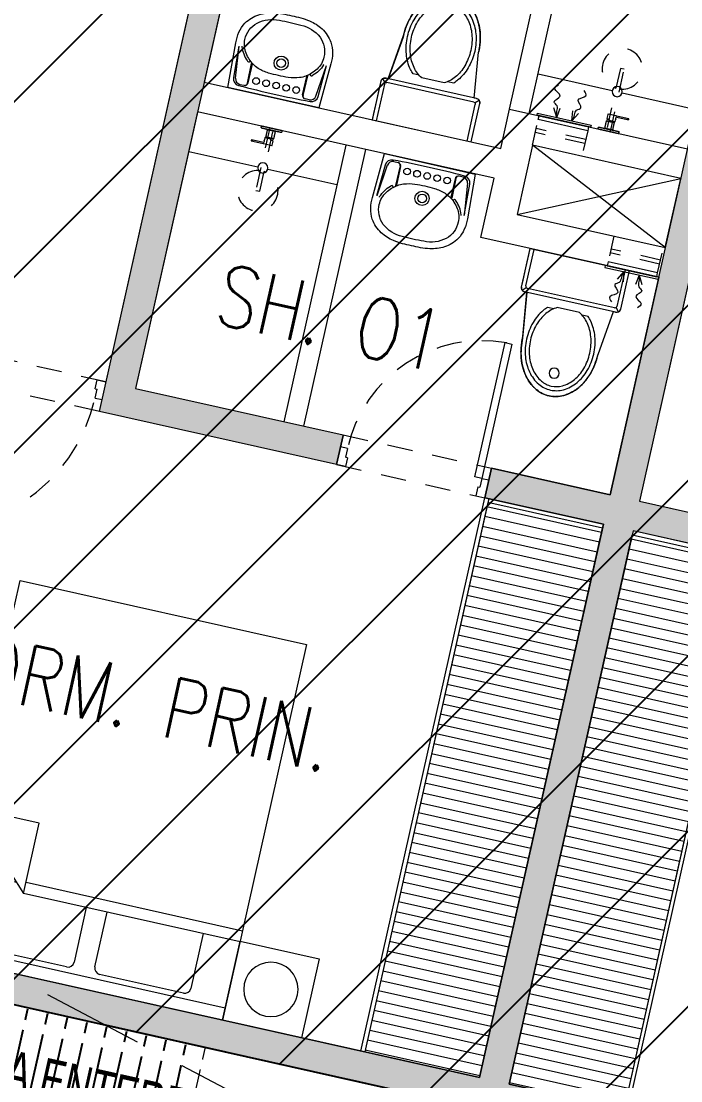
# Model space of a CAD drawing. Header units: inches. Extents: x 0 to 766, y -245 to 236.
# Drawn here: x 207.52 to 210.78, y 96.97 to 102.21 of the extents above; entities that cross this region are included whole.
import ezdxf

# ---------------------------------------------------------------- set-up
doc = ezdxf.new("R2010")
doc.units = ezdxf.units.IN
doc.header["$MEASUREMENT"] = 0
doc.set_wipeout_variables(frame=1)
for name, pattern in [('HIDDEN', [0.375, 0.25, -0.125]), ('PHANTOM', [2.5, 1.25, -0.25, 0.25, -0.25, 0.25, -0.25]), ('TC_P1$0$HIDDEN2', [0.1875, 0.125, -0.0625])]:
    doc.linetypes.add(name, pattern=pattern)
doc.layers.get('DEFPOINTS').update_dxf_attribs({"color": 251, "lineweight": 9})
for name, color, linetype, lineweight in [('000 SOS 911 EQUIPOS', 5, 'Continuous', 25), ('000 SOS 911 TEXTOS ACI', 7, 'Continuous', 9), ('A-BARANDAS', 251, 'Continuous', 9), ('A-MURO BAJO', 251, 'Continuous', 9), ('A-PROYECCIONES', 251, 'HIDDEN', 9), ('DLP_TEXTO AMBIENTE', 251, 'Continuous', 9), ('EJES', 251, 'PHANTOM', 9), ('TC_P1$0$DLP_ESTRUCTURAS', 251, 'Continuous', 9), ('TC_P1$0$DLP_LINEAS', 251, 'Continuous', 9), ('TC_P1$0$DLP_MOBILIARIO', 251, 'Continuous', 9), ('TC_P1$0$DLP_MOBILIARIO FIJO', 251, 'Continuous', 9), ('TC_P1$0$DLP_MURO BAJO', 251, 'Continuous', 9), ('TC_P1$0$DLP_MUROS', 251, 'Continuous', 9), ('TC_P1$0$DLP_PROYECCIONES', 251, 'TC_P1$0$HIDDEN2', 9), ('TC_P1$0$DLP_SANITARIOS', 251, 'Continuous', 9), ('TC_P1$0$ESPECIALIDADES - EQUIPOS', 251, 'Continuous', 9)]:
    doc.layers.add(name, color=color, linetype=linetype, lineweight=lineweight)
doc.styles.add('PIPE', font='ARIALN.TTF', dxfattribs={"width": 0.8})
doc.styles.add('R100-200', font='romans.shx', dxfattribs={"width": 0.8, "height": 0.3})

# ---------------------------------------------------------------- blocks, each defined once
blk = doc.blocks.new('TC_P1$0$EST.P1')
at = {"layer": 'TC_P1$0$DLP_ESTRUCTURAS'}
h = blk.add_hatch(color=8, dxfattribs=at)
h.dxf.hatch_style = 1
h.paths.add_polyline_path([(9.15, 0.06), (9.15, 6.125), (10.65, 6.125), (10.65, 5.375), (10.8, 5.375), (10.8, 6.325), (9, 6.325), (9, 5.45), (7.5, 5.45), (7.5, 5.95), (7.35, 5.95), (7.35, 5.25), (9, 5.25), (9, 0.06)])
h.paths.add_polyline_path([(30.25, 10.125), (28.65, 10.125), (28.65, 13.225), (29.85, 13.225), (29.85, 13.375), (28.5, 13.375), (28.5, 9.975), (30.25, 9.975)])
h.paths.add_polyline_path([(31.05, 13.375), (31.2, 13.375), (31.2, 9.975), (31.05, 9.975)])
h.paths.add_polyline_path([(36.55, 13.85), (36.85, 13.85), (36.85, 13.7), (36.7, 13.7), (36.7, 10.625), (36.55, 10.625)])
h.paths.add_polyline_path([(33.6, 13.225), (33.6, 10.125), (32, 10.125), (32, 9.975), (33.75, 9.975), (33.75, 13.375), (32.4, 13.375), (32.4, 13.225)])
h.paths.add_polyline_path([(42.85, 13.7), (43.45, 13.7), (43.45, 13.85), (42.7, 13.85), (42.7, 10.45), (43.85, 10.45), (43.85, 10.6), (42.85, 10.6)])
h.paths.add_polyline_path([(44.65, 13.85), (44.65, 10.45), (44.8, 10.45), (44.8, 13.85)])
h.paths.add_polyline_path([(45.6, 10.6), (47.2, 10.6), (47.2, 13.7), (46, 13.7), (46, 13.85), (47.35, 13.85), (47.35, 10.45), (45.6, 10.45)])
h.paths.add_polyline_path([(42.85, 0.15), (43.45, 0.15), (43.45, 0), (42.7, 0), (42.7, 3.4), (43.85, 3.4), (43.85, 3.25), (42.85, 3.25)])
h.paths.add_polyline_path([(44.65, 0), (44.65, 3.4), (44.8, 3.4), (44.8, 0)])
h.paths.add_polyline_path([(45.6, 3.25), (47.2, 3.25), (47.2, 0.15), (46, 0.15), (46, 0), (47.35, 0), (47.35, 3.4), (45.6, 3.4)])
h.paths.add_polyline_path([(40, 3.5), (39.85, 3.5), (39.85, 0.15), (39.7, 0.15), (39.7, 0), (40, 0)])
h.paths.add_polyline_path([(30.25, 3.725), (28.65, 3.725), (28.65, 0.625), (29.85, 0.625), (29.85, 0.475), (28.5, 0.475), (28.5, 3.875), (30.25, 3.875)])
h.paths.add_polyline_path([(31.05, 0.475), (31.2, 0.475), (31.2, 3.875), (31.05, 3.875)])
h.paths.add_polyline_path([(36.55, 0), (36.85, 0), (36.85, 0.15), (36.7, 0.15), (36.7, 3.225), (36.55, 3.225)])
h.paths.add_polyline_path([(33.6, 0.625), (33.6, 3.725), (32, 3.725), (32, 3.875), (33.75, 3.875), (33.75, 0.475), (32.4, 0.475), (32.4, 0.625)])
h.paths.add_polyline_path([(23.65, 9.025), (23.65, 10.025), (23.5, 10.025), (23.5, 9.025)], flags=17)
h.paths.add_polyline_path([(17.1, 10.125), (18.7, 10.125), (18.7, 13.225), (17.5, 13.225), (17.5, 13.375), (18.85, 13.375), (18.85, 9.975), (17.1, 9.975)])
h.paths.add_polyline_path([(16.3, 13.375), (16.15, 13.375), (16.15, 9.975), (16.3, 9.975)])
h.paths.add_polyline_path([(10.5, 13.85), (10.5, 13.7), (10.65, 13.7), (10.65, 10.625), (10.8, 10.625), (10.8, 13.85)])
h.paths.add_polyline_path([(21.1, 7.525), (11.7, 7.525), (11.7, 7.675), (15.25, 7.675), (15.25, 9.075), (15.45, 9.075), (15.45, 7.675), (17.85, 7.675), (17.85, 8.925), (16.2, 8.925), (16.2, 9.075), (18, 9.075), (18, 7.675), (21.1, 7.675)])
h.paths.add_polyline_path([(13.75, 13.225), (13.75, 10.125), (15.35, 10.125), (15.35, 9.975), (13.6, 9.975), (13.6, 13.375), (14.95, 13.375), (14.95, 13.225)])
h.paths.add_polyline_path([(9, 8.6), (7.35, 8.6), (7.35, 7.9), (7.5, 7.9), (7.5, 8.4), (9, 8.4), (9, 7.525), (10.8, 7.525), (10.8, 8.475), (10.65, 8.475), (10.65, 7.725), (9.15, 7.725), (9.15, 13.79), (9, 13.79)])
h.paths.add_polyline_path([(4.5, 13.7), (3.9, 13.7), (3.9, 13.85), (4.65, 13.85), (4.65, 10.45), (3.5, 10.45), (3.5, 10.6), (4.5, 10.6)])
h.paths.add_polyline_path([(2.7, 13.85), (2.7, 10.45), (2.55, 10.45), (2.55, 13.85)])
h.paths.add_polyline_path([(1.75, 10.6), (0.15, 10.6), (0.15, 13.7), (1.35, 13.7), (1.35, 13.85), (0, 13.85), (0, 10.45), (1.75, 10.45)])
h.paths.add_polyline_path([(2.7, 0), (2.7, 3.4), (2.55, 3.4), (2.55, 0)])
h.paths.add_polyline_path([(1.75, 3.25), (0.15, 3.25), (0.15, 0.15), (1.35, 0.15), (1.35, 0), (0, 0), (0, 3.4), (1.75, 3.4)])
h.paths.add_polyline_path([(7.35, 3.5), (7.5, 3.5), (7.5, 0.15), (7.65, 0.15), (7.65, 0), (7.35, 0)])
h.paths.add_polyline_path([(17.1, 3.725), (18.7, 3.725), (18.7, 0.625), (17.5, 0.625), (17.5, 0.475), (18.85, 0.475), (18.85, 3.875), (17.1, 3.875)])
h.paths.add_polyline_path([(16.3, 0.475), (16.15, 0.475), (16.15, 3.875), (16.3, 3.875)])
h.paths.add_polyline_path([(10.8, 0), (10.5, 0), (10.5, 0.15), (10.65, 0.15), (10.65, 3.225), (10.8, 3.225)])
h.paths.add_polyline_path([(13.75, 0.625), (13.75, 3.725), (15.35, 3.725), (15.35, 3.875), (13.6, 3.875), (13.6, 0.475), (14.95, 0.475), (14.95, 0.625)])
h.paths.add_polyline_path([(38.35, 6.325), (36.55, 6.325), (36.55, 5.375), (36.7, 5.375), (36.7, 6.125), (38.2, 6.125), (38.2, 0.06), (38.35, 0.06), (38.35, 5.25), (40, 5.25), (40, 5.95), (39.85, 5.95), (39.85, 5.45), (38.35, 5.45)])
h.paths.add_polyline_path([(4.65, 0), (4.65, 3.4), (3.5, 3.4), (3.5, 3.25), (4.5, 3.25), (4.5, 0.15), (3.9, 0.15), (3.9, 0)])
h.paths.add_polyline_path([(1.7468, 8.35), (1.6, 8.35), (1.6, 9.55), (3.75, 9.55), (3.75, 9.4), (1.75, 9.4), (1.75, 8.35)], flags=17)
h.paths.add_polyline_path([(1.7468, 5.5), (1.6, 5.5), (1.6, 4.3), (3.75, 4.3), (3.75, 4.45), (1.75, 4.45), (1.75, 5.5)], flags=17)
h.paths.add_polyline_path([(7.5001, 7), (4.65, 7), (4.65, 9.55), (4.5, 9.55), (4.5, 7), (1.75, 7), (1.75, 7.6), (1.6, 7.6), (1.6, 7), (-1.2, 7), (-1.2, 11.05), (-1.35, 11.05), (-1.35, 2.8), (-1.2, 2.8), (-1.2, 6.85), (1.6, 6.85), (1.6, 6.25), (1.75, 6.25), (1.75, 6.85), (4.5, 6.85), (4.5, 4.3), (4.65, 4.3), (4.65, 6.85), (7.5001, 6.85)])
h.paths.add_polyline_path([(25.8, 6.175), (29.35, 6.175), (29.35, 4.775), (31.15, 4.775), (31.15, 4.925), (29.5, 4.925), (29.5, 6.175), (31.9, 6.175), (31.9, 4.775), (32.1, 4.775), (32.1, 6.175), (35.65, 6.175), (35.65, 6.325), (25.65, 6.325), (25.65, 0.475), (26.5, 0.475), (26.5, 0.625), (25.8, 0.625), (25.8, 4.775), (27.65, 4.775), (27.65, 4.925), (25.8, 4.925)])
h.paths.add_polyline_path([(22.7, 1.025), (25.35, 1.025), (25.35, 3.675), (23, 3.675), (23, 4.225), (22.7, 4.225), (22.7, 4.375), (23.15, 4.375), (23.15, 3.825), (25.35, 3.825), (25.35, 6.325), (25.5, 6.325), (25.5, 0.875), (22.7, 0.875)])
h.paths.add_polyline_path([(21.7, 0.475), (20.85, 0.475), (20.85, 0.625), (21.55, 0.625), (21.55, 4.775), (19.7, 4.775), (19.7, 4.925), (21.55, 4.925), (21.55, 6.175), (18, 6.175), (18, 4.775), (16.2, 4.775), (16.2, 4.925), (17.85, 4.925), (17.85, 6.175), (15.45, 6.175), (15.45, 4.775), (15.25, 4.775), (15.25, 6.175), (11.7, 6.175), (11.7, 6.325), (21.7, 6.325)])
h.paths.add_polyline_path([(7.35, 13.85), (7.35, 10.35), (7.5, 10.35), (7.5, 13.7), (7.65, 13.7), (7.65, 13.85)])
h.paths.add_polyline_path([(21.35, 8.925), (21.55, 8.925), (21.55, 7.525), (23.65, 7.525), (23.65, 8.125), (23.5, 8.125), (23.5, 7.675), (21.7, 7.675), (21.7, 11.375), (23.5, 11.375), (23.5, 10.925), (23.65, 10.925), (23.65, 11.575), (21.7, 11.575), (21.7, 13.375), (20.85, 13.375), (20.85, 13.225), (21.55, 13.225), (21.55, 9.075), (19.3, 9.075), (19.3, 8.925), (21.45, 8.925)])
h.paths.add_polyline_path([(38.35, 13.79), (38.35, 8.6), (40, 8.6), (40, 7.9), (39.85, 7.9), (39.85, 8.4), (38.35, 8.4), (38.35, 7.525), (36.55, 7.525), (36.55, 8.475), (36.7, 8.475), (36.7, 7.725), (38.2, 7.725), (38.2, 13.79)])
h.paths.add_polyline_path([(45.75, 7), (48.55, 7), (48.55, 11.05), (48.7, 11.05), (48.7, 2.8), (48.55, 2.8), (48.55, 6.85), (45.75, 6.85), (45.75, 6.25), (45.6, 6.25), (45.6, 6.85), (42.85, 6.85), (42.85, 4.3), (42.7, 4.3), (42.7, 6.85), (39.8499, 6.85), (39.8499, 7), (42.7, 7), (42.7, 9.55), (42.85, 9.55), (42.85, 7), (45.6, 7), (45.6, 7.6), (45.75, 7.6)])
h.paths.add_polyline_path([(40, 13.85), (39.7, 13.85), (39.7, 13.7), (39.85, 13.7), (39.85, 10.35), (40, 10.35)])
h.paths.add_polyline_path([(45.6032, 8.35), (45.75, 8.35), (45.75, 9.55), (43.6, 9.55), (43.6, 9.4), (45.6, 9.4), (45.6, 8.35)], flags=17)
h.paths.add_polyline_path([(45.6032, 5.5), (45.75, 5.5), (45.75, 4.3), (43.6, 4.3), (43.6, 4.45), (45.6, 4.45), (45.6, 5.5)], flags=17)
h.paths.add_polyline_path([(25.35, 7.525), (25.5, 7.525), (25.5, 11.575), (25.35, 11.575)])
h.paths.add_polyline_path([(25.8, 8.925), (28.05, 8.925), (28.05, 9.075), (25.8, 9.075), (25.8, 13.225), (26.5, 13.225), (26.5, 13.375), (25.65, 13.375), (25.65, 7.525), (25.8, 7.525)])
h.paths.add_polyline_path([(26.25, 7.675), (26.25, 7.525), (35.65, 7.525), (35.65, 7.675), (32.1, 7.675), (32.1, 9.075), (31.9, 9.075), (31.9, 7.675), (29.5, 7.675), (29.5, 8.925), (31.15, 8.925), (31.15, 9.075), (29.35, 9.075), (29.35, 7.675)])
for points in [[(45.75, 7), (48.55, 7), (48.55, 11.05), (48.7, 11.05), (48.7, 2.8), (48.55, 2.8), (48.55, 6.85), (45.75, 6.85), (45.75, 6.25), (45.6, 6.25), (45.6, 6.85), (42.85, 6.85), (42.85, 4.3), (42.7, 4.3), (42.7, 6.85), (39.8499, 6.85), (39.8499, 7), (42.7, 7), (42.7, 9.55), (42.85, 9.55), (42.85, 7), (45.6, 7), (45.6, 7.6), (45.75, 7.6)], [(45.6032, 5.5), (45.75, 5.5), (45.75, 4.3), (43.6, 4.3), (43.6, 4.45), (45.6, 4.45), (45.6, 5.5)]]:
    blk.add_lwpolyline(points, close=True)
blk = doc.blocks.new('TC_P1$0$DPTO 65')
at = {"layer": 'TC_P1$0$DLP_MOBILIARIO FIJO'}
h = blk.add_hatch(dxfattribs=at)
h.set_pattern_fill('_USER', color=8, scale=0.05, angle=270, pattern_type=0)
h.set_pattern_definition([(270, (-9543.784857, -4937.615817), (0.05, -9e-18), [])])
h.paths.add_polyline_path([(-0.15, 0.15), (-2.93, 0.15), (-2.93, 0.73), (-0.15, 0.73)])
at = {"layer": 'TC_P1$0$DLP_MOBILIARIO FIJO', "elevation": 0}
blk.add_lwpolyline([(-2.95, 0.75), (-2.95, 0.73), (-0.15, 0.73), (-0.15, 0.75)], close=True, dxfattribs=at)
at = {"layer": 'TC_P1$0$DLP_MOBILIARIO FIJO', "color": 8, "elevation": 0}
blk.add_lwpolyline([(-0.15, 0.15), (-2.93, 0.15), (-2.93, 0.73), (-0.15, 0.73)], close=True, dxfattribs=at)
at = {"layer": 'TC_P1$0$DLP_MUROS'}
for p, q in [((-3.1, 0.15), (-3.1, 0.75)), ((-2.95, 0.75), (-2.95, 0.15)), ((-4.2, 0.15), (-3.1, 0.15)), ((-2.95, 0.15), (-0.15, 0.15))]:
    blk.add_line(p, q, dxfattribs=at)
blk = doc.blocks.new('TC_P1$0$ducha marsano')
at = {"linetype": 'TC_P1$0$HIDDEN2', "ltscale": 0.5, "extrusion": (-4.9425e-10, -7.91123e-10, -1)}
for p, q in [((-0.01, 0), (0.01, 0)), ((0.01, 0), (0.01, -0.3155)), ((-0.01, -0.3155), (-0.01, 0)), ((0.0225, -0.0515), (-0.0001, -0.0515)), ((0.0225, -0.0515), (0.0225, -0.0627)), ((-0.0205, -0.08), (-0.0205, -0.0601)), ((0.021, -0.0815), (-0.019, -0.0815)), ((-0.0155, -0.058), (-0.0157, -0.058)), ((0.025, -0.0815), (0.021, -0.0815)), ((0.0225, -0.0682), (0.0225, -0.077)), ((0.0225, -0.077), (0.025, -0.077)), ((0.025, -0.077), (0.0771, -0.077)), ((0.0771, -0.0815), (0.025, -0.0815)), ((0.0771, -0.077), (0.0816, -0.077)), ((0.0816, -0.0815), (0.0771, -0.0815)), ((0.0816, -0.077), (0.082, -0.077)), ((0.082, -0.0815), (0.0816, -0.0815)), ((0.082, -0.077), (0.084, -0.077)), ((0.084, -0.0815), (0.082, -0.0815)), ((0.0855, -0.0785), (0.0855, -0.08)), ((0.01, -0.3155), (-0.01, -0.3155))]:
    blk.add_line(p, q, dxfattribs=at)
for centre, radius, start, end in [((-0.0004, -0.0462), 0.02, 323.9581, 354.9298), ((0.0004, -0.0462), 0.02, 185.0702, 195.2705), ((0.019, -0.08), 0.0015, 270, 360), ((-0.084, -0.0785), 0.0015, 90, 180), ((-0.084, -0.08), 0.0015, 180, 270), ((0, -0.3155), 0.1, 95.7392, 84.2608)]:
    blk.add_arc(centre, radius, start, end, dxfattribs=at)
at = {"linetype": 'TC_P1$0$HIDDEN2', "ltscale": 0.5, "extrusion": (-4.94252e-10, -7.91124e-10, -1)}
blk.add_ellipse((0, -0.0515), major_axis=(-0.0225, -0.0095), ratio=0.001448, start_param=0.425436, end_param=1.567366, dxfattribs=at)
at = {"linetype": 'TC_P1$0$HIDDEN2', "ltscale": 0.5}
for points, degree in [([(-0.0305, 0), (0, 0), (0.0305, 0)], 2), ([(0.0305, 0), (0.0415, 0), (0.0525, 0)], 2), ([(0.0525, 0), (0.0525, -0.0038), (0.0525, -0.0075)], 2), ([(-0.0525, 0), (-0.0525, -0.0038), (-0.0525, -0.0075)], 2), ([(-0.0525, 0), (-0.0415, 0), (-0.0305, 0)], 2), ([(-0.0525, -0.0075), (-0.0525, -0.0075), (-0.0525, -0.0075)], 2), ([(0.0305, -0.008), (0, -0.008), (-0.0305, -0.008)], 2), ([(-0.0215, -0.008), (-0.0215, -0.0093), (-0.0215, -0.0105)], 2), ([(-0.021, -0.011), (-0.007, -0.011), (0.007, -0.011), (0.021, -0.011)], 3), ([(-0.02, -0.011), (-0.02, -0.0294), (-0.02, -0.0477)], 2), ([(-0.0197, -0.048), (0, -0.048), (0.0197, -0.048)], 2), ([(0.02, -0.011), (0.02, -0.0294), (0.02, -0.0477)], 2), ([(0.0215, -0.008), (0.0215, -0.0093), (0.0215, -0.0105)], 2)]:
    blk.add_open_spline(points, degree=degree, dxfattribs=at)
for points, weights in [([(-0.0525, -0.0075), (-0.0525, -0.0075), (-0.0525, -0.0075)], [1, 0.990847086912, 0.982266230892]), ([(-0.052, -0.008), (-0.0525, -0.008), (-0.0525, -0.0075)], [1, 0.707106781193, 1]), ([(-0.0215, -0.0105), (-0.0215, -0.011), (-0.021, -0.011)], [1, 0.70710678154, 1]), ([(-0.02, -0.0477), (-0.02, -0.048), (-0.0197, -0.048)], [1, 0.707106780138, 1]), ([(0.02, -0.0477), (0.02, -0.048), (0.0197, -0.048)], [1, 0.707106779703, 1]), ([(0.0211, -0.011), (0.0211, -0.011), (0.021, -0.011)], [1, 0.992411795776, 1]), ([(0.052, -0.008), (0.0521, -0.008), (0.0521, -0.008)], [1, 0.992411795771, 1])]:
    blk.add_rational_spline(points, weights, degree=2, dxfattribs=at)
for points, knots in [([(-0.0305, -0.008), (-0.0332, -0.008), (-0.0374, -0.008), (-0.0424, -0.008), (-0.0458, -0.008), (-0.0486, -0.008), (-0.0512, -0.008), (-0.052, -0.008), (-0.052, -0.008)], [0, 0, 0, 0, 8.104572, 12.495263, 16.885954, 21.276645, 25.667336, 33.771908, 33.771908, 33.771908, 33.771908]), ([(0.052, -0.008), (0.052, -0.008), (0.0512, -0.008), (0.0486, -0.008), (0.0458, -0.008), (0.0424, -0.008), (0.0374, -0.008), (0.0332, -0.008), (0.0305, -0.008)], [0, 0, 0, 0, 8.104572, 12.495263, 16.885954, 21.276645, 25.667336, 33.771908, 33.771908, 33.771908, 33.771908]), ([(0.0225, -0.0682), (0.0225, -0.0682), (0.0225, -0.0682), (0.0225, -0.0679), (0.0224, -0.0677), (0.0224, -0.0672), (0.0224, -0.0669), (0.0223, -0.0662), (0.0223, -0.0658), (0.0223, -0.0652), (0.0223, -0.0648), (0.0224, -0.0641), (0.0224, -0.0638), (0.0224, -0.0633), (0.0225, -0.0631), (0.0225, -0.0628), (0.0225, -0.0627), (0.0225, -0.0627)], [0.4148436, 0.4148436, 0.4148436, 0.4148436, 0.5185541, 0.5185541, 0.6222645, 0.6222645, 0.7259759, 0.7259759, 0.8296873, 0.8296873, 0.9333987, 0.9333987, 1.03711, 1.03711, 1.1408205, 1.1408205, 1.2445309, 1.2445309, 1.2445309, 1.2445309])]:
    blk.add_open_spline(points, degree=3, knots=knots, dxfattribs=at)
for points, weights, degree, knots in [([(0.0211, -0.011), (0.0211, -0.011), (0.0211, -0.011), (0.0211, -0.011), (0.0214, -0.0109), (0.0215, -0.0107), (0.0215, -0.0105)], [0.918641037743, 0.918640949346, 0.918640860949, 0.918640772552, 0.789223156395, 0.789223156395, 0.918640772552], 3, [0.1238988, 0.1238988, 0.1238988, 0.1238988, 0.1238993, 0.1238993, 0.1238993, 0.78603, 0.78603, 0.78603, 0.78603]), ([(0.0521, -0.008), (0.0521, -0.008), (0.0521, -0.008), (0.0525, -0.0079), (0.0525, -0.0075)], [0.918641037749, 0.918640905153, 0.918640772558, 0.724517853988, 0.918640772558], 2, [0.1238988, 0.1238988, 0.1238988, 0.1238993, 0.1238993, 0.7860311, 0.7860311, 0.7860311])]:
    blk.add_rational_spline(points, weights, degree=degree, knots=knots, dxfattribs=at)
blk = doc.blocks.new('*U97')
for p, q in [((0.01, 0.855), (0.01, 0.9)), ((0.1, 0.865), (0.1, 0.9)), ((0.055, 0.855), (0.01, 0.855)), ((0.1, 0.865), (0.055, 0.865)), ((0.055, 0.855), (0.055, 0.865)), ((0.055, 0.045), (0.01, 0.045)), ((0.01, 0.045), (0.01, 0)), ((0.055, 0.045), (0.055, 0.035)), ((0.1, 0.035), (0.055, 0.035)), ((0.1, 0.035), (0.1, 0))]:
    blk.add_line(p, q)
blk.add_lwpolyline([(0.93, 0.07), (0.93, 0.035), (0.1, 0.035), (0.1, 0.07)], close=True)
at = {"color": 7, "linetype": 'TC_P1$0$HIDDEN2'}
blk.add_arc((0.0995, 0.0339), 0.8311, 2.2301, 89.9672, dxfattribs=at)
blk = doc.blocks.new('TC_P1$0$A$C3E6679A6')
for p, q in [((0, 1.8444), (0.0001, 1.9044)), ((0.0001, 1.9044), (1.4501, 1.9044)), ((1.4501, 1.9044), (1.4501, 1.8444))]:
    blk.add_line(p, q)
at = {"linetype": 'Continuous'}
for p, q in [((0, 1.8444), (1.45, 1.8444)), ((0, 0.0044), (0, 1.8444)), ((1.45, 1.8444), (1.45, 0.0044)), ((0.1867, 1.5087), (0.1867, 1.786)), ((0.2173, 1.8167), (0.6414, 1.8167)), ((0.672, 1.786), (0.672, 1.5087)), ((0.778, 1.5087), (0.778, 1.786)), ((0.8086, 1.8167), (1.2327, 1.8167)), ((1.2633, 1.786), (1.2633, 1.4926)), ((0, 1.5084), (1.0953, 1.5084)), ((1.45, 1.1538), (1.0953, 1.5084)), ((1.0953, 1.5084), (1.0953, 1.1538)), ((1.0953, 1.4524), (0, 1.4524)), ((1.2327, 1.462), (1.1418, 1.462)), ((1.0953, 1.1538), (1.45, 1.1538)), ((1.45, 0.0044), (0, 0.0044))]:
    blk.add_line(p, q, dxfattribs=at)
for centre, start, end in [((0.2173, 1.786), 90, 180), ((0.6414, 1.786), 0, 90), ((0.8086, 1.786), 90, 180), ((1.2327, 1.786), 0, 90), ((1.2327, 1.4926), 270, 0)]:
    blk.add_arc(centre, 0.0306, start, end, dxfattribs=at)
at = {"layer": 'DEFPOINTS', "color": 0, "linetype": 'ByBlock'}
for p in [(0, 1.9044), (0, 0)]:
    blk.add_point(p, dxfattribs=at)
blk = doc.blocks.new('TC_P1$0$A$C2EBA15F5')
blk.add_lwpolyline([(0, 0.4), (0, 0), (0.4, 0), (0.4, 0.4)], close=True)
blk.add_circle((0.2, 0.2), 0.1344)
blk = doc.blocks.new('TC_P1$0$SIFON JET_PLANTA')
for p, q in [((-0.215, 0.2181, 0), (-0.44, 0.19, 0)), ((-0.215, -0.23, 0), (-0.215, 0.23, 0)), ((-0.2091, 0.2441, 0), (-0.1921, 0.2271, 0)), ((-0.195, 0.25, 0), (0, 0.25, 0)), ((-0.195, -0.22, 0), (-0.195, 0.22, 0)), ((-0.185, 0.23, 0), (0, 0.23, 0)), ((0, 0.25, 0), (0, -0.25, 0)), ((-0.265, 0.0718, 0), (-0.265, 0.1028, 0)), ((-0.255, -0.0562, 0), (-0.255, 0.0562, 0)), ((-0.265, -0.1028, 0), (-0.265, -0.0718, 0)), ((-0.215, -0.2181, 0), (-0.44, -0.19, 0)), ((-0.2091, -0.2441, 0), (-0.1921, -0.2271, 0)), ((0, -0.25, 0), (-0.195, -0.25, 0)), ((0, -0.23, 0), (-0.185, -0.23, 0))]:
    blk.add_line(p, q)
at = {"extrusion": (-2.64698e-23, 6.61744e-24, -1)}
for p, q in [((-0.4322, 0.191, 0), (-0.215, 0.2181, 0)), ((-0.215, 0.2278, 0), (-0.2149, 0.2323, 0)), ((-0.215, 0.2234, 0), (-0.215, 0.2278, 0)), ((-0.215, 0.2181, 0), (-0.215, 0.2234, 0)), ((-0.2149, 0.2323, 0), (-0.2142, 0.2356, 0)), ((-0.2142, 0.2356, 0), (-0.2129, 0.239, 0)), ((-0.2129, 0.239, 0), (-0.211, 0.2419, 0)), ((-0.211, 0.2419, 0), (-0.2091, 0.2441, 0)), ((-0.2091, 0.2441, 0), (-0.2077, 0.2455, 0)), ((-0.2077, 0.2455, 0), (-0.2055, 0.247, 0)), ((-0.2055, 0.247, 0), (-0.2007, 0.2492, 0)), ((-0.2007, 0.2492, 0), (-0.195, 0.25, 0)), ((-0.195, 0.25, 0), (-0.195, 0.25, 0)), ((-0.195, 0.25, 0), (-0.1605, 0.25, 0)), ((-0.1605, 0.25, 0), (-0.0975, 0.25, 0)), ((-0.0975, 0.25, 0), (-0.0323, 0.25, 0)), ((-0.0323, 0.25, 0), (0, 0.25, 0)), ((0, 0.25, 0), (0, -0.25, 0)), ((-0.5862, 0.1543, 0), (-0.5794, 0.158, 0)), ((-0.5794, 0.158, 0), (-0.5693, 0.1629, 0)), ((-0.5693, 0.1629, 0), (-0.5517, 0.1703, 0)), ((-0.5517, 0.1703, 0), (-0.5465, 0.1722, 0)), ((-0.5465, 0.1722, 0), (-0.5385, 0.1749, 0)), ((-0.5385, 0.1749, 0), (-0.5346, 0.176, 0)), ((-0.5346, 0.176, 0), (-0.5265, 0.1784, 0)), ((-0.5265, 0.1784, 0), (-0.5216, 0.1797, 0)), ((-0.5216, 0.1797, 0), (-0.5148, 0.1813, 0)), ((-0.5148, 0.1813, 0), (-0.5079, 0.1829, 0)), ((-0.5079, 0.1829, 0), (-0.5016, 0.1842, 0)), ((-0.5016, 0.1842, 0), (-0.4865, 0.1867, 0)), ((-0.4865, 0.1867, 0), (-0.4763, 0.188, 0)), ((-0.4763, 0.188, 0), (-0.4726, 0.1884, 0)), ((-0.4726, 0.1884, 0), (-0.4636, 0.1892, 0)), ((-0.4636, 0.1892, 0), (-0.4549, 0.1897, 0)), ((-0.4549, 0.1897, 0), (-0.449, 0.1899, 0)), ((-0.449, 0.1899, 0), (-0.44, 0.19, 0)), ((-0.44, 0.19, 0), (-0.4322, 0.191, 0)), ((-0.6503, 0.1023, 0), (-0.6453, 0.108, 0)), ((-0.6453, 0.108, 0), (-0.6386, 0.1152, 0)), ((-0.6386, 0.1152, 0), (-0.6326, 0.121, 0)), ((-0.6326, 0.121, 0), (-0.6299, 0.1235, 0)), ((-0.6299, 0.1235, 0), (-0.6251, 0.1276, 0)), ((-0.6251, 0.1276, 0), (-0.6206, 0.1314, 0)), ((-0.6206, 0.1314, 0), (-0.6168, 0.1344, 0)), ((-0.6168, 0.1344, 0), (-0.6106, 0.1389, 0)), ((-0.6106, 0.1389, 0), (-0.6061, 0.142, 0)), ((-0.6061, 0.142, 0), (-0.6, 0.1461, 0)), ((-0.6, 0.1461, 0), (-0.5963, 0.1484, 0)), ((-0.5963, 0.1484, 0), (-0.5908, 0.1517, 0)), ((-0.5908, 0.1517, 0), (-0.5862, 0.1543, 0)), ((-0.6804, 0.0521, 0), (-0.6793, 0.0547, 0)), ((-0.6793, 0.0547, 0), (-0.6779, 0.0582, 0)), ((-0.6779, 0.0582, 0), (-0.6745, 0.0655, 0)), ((-0.6745, 0.0655, 0), (-0.6722, 0.0699, 0)), ((-0.6745, 0.0655, 0), (-0.6745, 0.0655, 0)), ((-0.6722, 0.0699, 0), (-0.6705, 0.0728, 0)), ((-0.6705, 0.0728, 0), (-0.669, 0.0755, 0)), ((-0.669, 0.0755, 0), (-0.6672, 0.0785, 0)), ((-0.6672, 0.0785, 0), (-0.665, 0.082, 0)), ((-0.665, 0.082, 0), (-0.6634, 0.0845, 0)), ((-0.6634, 0.0845, 0), (-0.6611, 0.088, 0)), ((-0.6611, 0.088, 0), (-0.657, 0.0936, 0)), ((-0.657, 0.0936, 0), (-0.6534, 0.0984, 0)), ((-0.657, 0.0936, 0), (-0.657, 0.0936, 0)), ((-0.6534, 0.0984, 0), (-0.6503, 0.1023, 0)), ((-0.6534, 0.0984, 0), (-0.6534, 0.0984, 0)), ((-0.69, 0, 0), (-0.6899, 0.0044, 0)), ((-0.6899, 0.0044, 0), (-0.6897, 0.0096, 0)), ((-0.6897, 0.0096, 0), (-0.6893, 0.014, 0)), ((-0.6893, 0.014, 0), (-0.6887, 0.0194, 0)), ((-0.6887, 0.0194, 0), (-0.6881, 0.0236, 0)), ((-0.6881, 0.0236, 0), (-0.6872, 0.0284, 0)), ((-0.6881, 0.0236, 0), (-0.6881, 0.0236, 0)), ((-0.6872, 0.0284, 0), (-0.6867, 0.031, 0)), ((-0.6867, 0.031, 0), (-0.6855, 0.0361, 0)), ((-0.6855, 0.0361, 0), (-0.6838, 0.0421, 0)), ((-0.6855, 0.0361, 0), (-0.6855, 0.0361, 0)), ((-0.6838, 0.0421, 0), (-0.6819, 0.048, 0)), ((-0.6838, 0.0421, 0), (-0.6838, 0.0421, 0)), ((-0.6819, 0.048, 0), (-0.6804, 0.0521, 0)), ((-0.6899, -0.0065, 0), (-0.69, 0, 0)), ((-0.6896, -0.0111, 0), (-0.6899, -0.0065, 0)), ((-0.6891, -0.0164, 0), (-0.6896, -0.0111, 0)), ((-0.6881, -0.0232, 0), (-0.6891, -0.0164, 0)), ((-0.6876, -0.0264, 0), (-0.6881, -0.0232, 0)), ((-0.687, -0.0296, 0), (-0.6876, -0.0264, 0)), ((-0.6864, -0.0321, 0), (-0.687, -0.0296, 0)), ((-0.6855, -0.0361, 0), (-0.6864, -0.0321, 0)), ((-0.6838, -0.0419, 0), (-0.6855, -0.0361, 0)), ((-0.6827, -0.0457, 0), (-0.6838, -0.0419, 0)), ((-0.6814, -0.0492, 0), (-0.6827, -0.0457, 0)), ((-0.6803, -0.0522, 0), (-0.6814, -0.0492, 0)), ((-0.6792, -0.0551, 0), (-0.6803, -0.0522, 0)), ((-0.6779, -0.0581, 0), (-0.6792, -0.0551, 0)), ((-0.677, -0.0602, 0), (-0.6779, -0.0581, 0)), ((-0.6751, -0.0642, 0), (-0.677, -0.0602, 0)), ((-0.6722, -0.0699, 0), (-0.6751, -0.0642, 0)), ((-0.6706, -0.0727, 0), (-0.6722, -0.0699, 0)), ((-0.6679, -0.0774, 0), (-0.6706, -0.0727, 0)), ((-0.6646, -0.0826, 0), (-0.6679, -0.0774, 0)), ((-0.6623, -0.0862, 0), (-0.6646, -0.0826, 0)), ((-0.6599, -0.0897, 0), (-0.6623, -0.0862, 0)), ((-0.6554, -0.0958, 0), (-0.6599, -0.0897, 0)), ((-0.6494, -0.1032, 0), (-0.6554, -0.0958, 0)), ((-0.6458, -0.1074, 0), (-0.6494, -0.1032, 0)), ((-0.64, -0.1137, 0), (-0.6458, -0.1074, 0)), ((-0.6379, -0.1158, 0), (-0.64, -0.1137, 0)), ((-0.6347, -0.119, 0), (-0.6379, -0.1158, 0)), ((-0.6335, -0.1201, 0), (-0.6347, -0.119, 0)), ((-0.6347, -0.119, 0), (-0.6347, -0.119, 0)), ((-0.6318, -0.1217, 0), (-0.6335, -0.1201, 0)), ((-0.6305, -0.123, 0), (-0.6318, -0.1217, 0)), ((-0.6318, -0.1217, 0), (-0.6318, -0.1217, 0)), ((-0.6288, -0.1244, 0), (-0.6305, -0.123, 0)), ((-0.6276, -0.1255, 0), (-0.6288, -0.1244, 0)), ((-0.6262, -0.1268, 0), (-0.6276, -0.1255, 0)), ((-0.6245, -0.1281, 0), (-0.6262, -0.1268, 0)), ((-0.6235, -0.1291, 0), (-0.6245, -0.1281, 0)), ((-0.6245, -0.1281, 0), (-0.6245, -0.1281, 0)), ((-0.6223, -0.13, 0), (-0.6235, -0.1291, 0)), ((-0.6215, -0.1307, 0), (-0.6223, -0.13, 0)), ((-0.6204, -0.1315, 0), (-0.6215, -0.1307, 0)), ((-0.6193, -0.1324, 0), (-0.6204, -0.1315, 0)), ((-0.6179, -0.1335, 0), (-0.6193, -0.1324, 0)), ((-0.6168, -0.1344, 0), (-0.6179, -0.1335, 0)), ((-0.6153, -0.1355, 0), (-0.6168, -0.1344, 0)), ((-0.6142, -0.1363, 0), (-0.6153, -0.1355, 0)), ((-0.612, -0.1379, 0), (-0.6142, -0.1363, 0)), ((-0.6086, -0.1403, 0), (-0.612, -0.1379, 0)), ((-0.607, -0.1415, 0), (-0.6086, -0.1403, 0)), ((-0.6058, -0.1422, 0), (-0.607, -0.1415, 0)), ((-0.6039, -0.1435, 0), (-0.6058, -0.1422, 0)), ((-0.602, -0.1448, 0), (-0.6039, -0.1435, 0)), ((-0.6004, -0.1458, 0), (-0.602, -0.1448, 0)), ((-0.5987, -0.1469, 0), (-0.6004, -0.1458, 0)), ((-0.5964, -0.1483, 0), (-0.5987, -0.1469, 0)), ((-0.595, -0.1492, 0), (-0.5964, -0.1483, 0)), ((-0.5936, -0.15, 0), (-0.595, -0.1492, 0)), ((-0.5918, -0.1511, 0), (-0.5936, -0.15, 0)), ((-0.5896, -0.1524, 0), (-0.5918, -0.1511, 0)), ((-0.5871, -0.1538, 0), (-0.5896, -0.1524, 0)), ((-0.5833, -0.1559, 0), (-0.5871, -0.1538, 0)), ((-0.5781, -0.1587, 0), (-0.5833, -0.1559, 0)), ((-0.5759, -0.1598, 0), (-0.5781, -0.1587, 0)), ((-0.5738, -0.1608, 0), (-0.5759, -0.1598, 0)), ((-0.5702, -0.1625, 0), (-0.5738, -0.1608, 0)), ((-0.5675, -0.1637, 0), (-0.5702, -0.1625, 0)), ((-0.5659, -0.1645, 0), (-0.5675, -0.1637, 0)), ((-0.5644, -0.1652, 0), (-0.5659, -0.1645, 0)), ((-0.5614, -0.1664, 0), (-0.5644, -0.1652, 0)), ((-0.5598, -0.1671, 0), (-0.5614, -0.1664, 0)), ((-0.5568, -0.1683, 0), (-0.5598, -0.1671, 0)), ((-0.5543, -0.1693, 0), (-0.5568, -0.1683, 0)), ((-0.551, -0.1706, 0), (-0.5543, -0.1693, 0)), ((-0.5491, -0.1713, 0), (-0.551, -0.1706, 0)), ((-0.5465, -0.1722, 0), (-0.5491, -0.1713, 0)), ((-0.5449, -0.1728, 0), (-0.5465, -0.1722, 0)), ((-0.5428, -0.1735, 0), (-0.5449, -0.1728, 0)), ((-0.5412, -0.174, 0), (-0.5428, -0.1735, 0)), ((-0.5385, -0.1749, 0), (-0.5412, -0.174, 0)), ((-0.5352, -0.1759, 0), (-0.5385, -0.1749, 0)), ((-0.5385, -0.1749, 0), (-0.5385, -0.1749, 0)), ((-0.5321, -0.1768, 0), (-0.5352, -0.1759, 0)), ((-0.5296, -0.1775, 0), (-0.5321, -0.1768, 0)), ((-0.5267, -0.1783, 0), (-0.5296, -0.1775, 0)), ((-0.5238, -0.1791, 0), (-0.5267, -0.1783, 0)), ((-0.5267, -0.1783, 0), (-0.5267, -0.1783, 0)), ((-0.5217, -0.1796, 0), (-0.5238, -0.1791, 0)), ((-0.5177, -0.1807, 0), (-0.5217, -0.1796, 0)), ((-0.5151, -0.1813, 0), (-0.5177, -0.1807, 0)), ((-0.5118, -0.1821, 0), (-0.5151, -0.1813, 0)), ((-0.5094, -0.1826, 0), (-0.5118, -0.1821, 0)), ((-0.5066, -0.1832, 0), (-0.5094, -0.1826, 0)), ((-0.5022, -0.184, 0), (-0.5066, -0.1832, 0)), ((-0.4974, -0.1849, 0), (-0.5022, -0.184, 0)), ((-0.495, -0.1854, 0), (-0.4974, -0.1849, 0)), ((-0.4974, -0.1849, 0), (-0.4974, -0.1849, 0)), ((-0.4936, -0.1856, 0), (-0.495, -0.1854, 0)), ((-0.4916, -0.1859, 0), (-0.4936, -0.1856, 0)), ((-0.4884, -0.1864, 0), (-0.4916, -0.1859, 0)), ((-0.4862, -0.1867, 0), (-0.4884, -0.1864, 0)), ((-0.4824, -0.1872, 0), (-0.4862, -0.1867, 0)), ((-0.4812, -0.1874, 0), (-0.4824, -0.1872, 0)), ((-0.4785, -0.1877, 0), (-0.4812, -0.1874, 0)), ((-0.4761, -0.188, 0), (-0.4785, -0.1877, 0)), ((-0.4735, -0.1883, 0), (-0.4761, -0.188, 0)), ((-0.4695, -0.1887, 0), (-0.4735, -0.1883, 0)), ((-0.4651, -0.189, 0), (-0.4695, -0.1887, 0)), ((-0.4639, -0.1891, 0), (-0.4651, -0.189, 0)), ((-0.4651, -0.189, 0), (-0.4651, -0.189, 0)), ((-0.4619, -0.1893, 0), (-0.4639, -0.1891, 0)), ((-0.4592, -0.1894, 0), (-0.4619, -0.1893, 0)), ((-0.4568, -0.1896, 0), (-0.4592, -0.1894, 0)), ((-0.455, -0.1897, 0), (-0.4568, -0.1896, 0)), ((-0.4518, -0.1898, 0), (-0.455, -0.1897, 0)), ((-0.449, -0.1899, 0), (-0.4518, -0.1898, 0)), ((-0.4467, -0.1899, 0), (-0.449, -0.1899, 0)), ((-0.4428, -0.19, 0), (-0.4467, -0.1899, 0)), ((-0.44, -0.19, 0), (-0.4428, -0.19, 0)), ((-0.215, -0.2181, 0), (-0.44, -0.19, 0)), ((-0.215, -0.227, 0), (-0.215, -0.2181, 0)), ((-0.215, -0.23, 0), (-0.215, -0.227, 0)), ((-0.2147, -0.2335, 0), (-0.215, -0.23, 0)), ((-0.2138, -0.2369, 0), (-0.2147, -0.2335, 0)), ((-0.2126, -0.2395, 0), (-0.2138, -0.2369, 0)), ((-0.2138, -0.2369, 0), (-0.2138, -0.2369, 0)), ((-0.2108, -0.2423, 0), (-0.2126, -0.2395, 0)), ((-0.2126, -0.2395, 0), (-0.2126, -0.2395, 0)), ((-0.2091, -0.2441, 0), (-0.2108, -0.2423, 0)), ((-0.2108, -0.2423, 0), (-0.2108, -0.2423, 0)), ((-0.2108, -0.2423, 0), (-0.2108, -0.2423, 0)), ((-0.209, -0.244, 0), (-0.2091, -0.2441, 0)), ((-0.2067, -0.2462, 0), (-0.209, -0.244, 0)), ((-0.209, -0.244, 0), (-0.209, -0.244, 0)), ((-0.2029, -0.2484, 0), (-0.2067, -0.2462, 0)), ((-0.2067, -0.2462, 0), (-0.2067, -0.2462, 0)), ((-0.1995, -0.2495, 0), (-0.2029, -0.2484, 0)), ((-0.2029, -0.2484, 0), (-0.2029, -0.2484, 0)), ((-0.195, -0.25, 0), (-0.1995, -0.2495, 0)), ((0, -0.25, 0), (-0.195, -0.25, 0))]:
    blk.add_line(p, q, dxfattribs=at)
at = {"elevation": 0}
for points in [[(-0.265, 0.1028, 0.0362), (-0.2844, 0.1202, 0.08725), (-0.3535, 0.1565, 0.077598), (-0.44, 0.17, 0.077598), (-0.5265, 0.1565, 0.08725), (-0.5956, 0.1202, 0.105601), (-0.6443, 0.0627, 0.12364), (-0.66, 0, 0.12364), (-0.6443, -0.0627, 0.105601), (-0.5956, -0.1202, 0.08725), (-0.5265, -0.1565, 0.077598), (-0.44, -0.17, 0.077598)], [(-0.255, 0.0562, 0.100268), (-0.2967, 0.1044, 0.08725), (-0.3596, 0.1374, 0.077598), (-0.44, 0.15, 0.077598), (-0.5204, 0.1374, 0.08725), (-0.5833, 0.1044, 0.105601), (-0.6266, 0.0532, 0.12364), (-0.64, 0, 0.12364), (-0.6266, -0.0532, 0.105601), (-0.5833, -0.1044, 0.08725), (-0.5204, -0.1374, 0.077598), (-0.44, -0.15, 0.077598)], [(-0.44, -0.15, 0.077598), (-0.3596, -0.1374, 0.08725), (-0.2967, -0.1044, 0.100268), (-0.255, -0.0562, 0.12364)], [(-0.44, -0.17, 0.077598), (-0.3535, -0.1565, 0.08725), (-0.2844, -0.1202, 0.0362), (-0.265, -0.1028, 0.12364)]]:
    blk.add_lwpolyline(points, format="xyb", dxfattribs=at)
for centre, radius, start, end in [((-0.195, 0.23, 0), 0.02, 90, 180), ((-0.185, 0.22, 0), 0.01, 90, 180), ((-0.4613, -0.0702, 0), 0.257, 107.4741, 127.2348), ((-0.44, -0.1379, 0), 0.3279, 90, 107.4741), ((-0.4939, -0.0273, 0), 0.203, 127.2348, 151.4088), ((-0.544, 0, 0), 0.146, 151.4088, 180), ((-0.544, 0, 0), 0.146, 180, 208.5912), ((-0.4939, 0.0273, 0), 0.203, 208.5912, 232.7652), ((-0.4613, 0.0702, 0), 0.257, 232.7652, 252.5259), ((-0.44, 0.1379, 0), 0.3279, 252.5259, 270), ((-0.195, -0.23, 0), 0.02, 180, 270), ((-0.185, -0.22, 0), 0.01, 180, 270)]:
    blk.add_arc(centre, radius, start, end)
blk = doc.blocks.new('TC_P1$0$BOWL-ITALGRIF_VARADERO_01')
for p, q in [((-0.2032, -0.1971), (-0.2208, -0.038)), ((0.2032, -0.1971), (0.2208, -0.038)), ((-0.1404, -0.2077), (-0.1424, -0.1083)), ((-0.1375, -0.205), (-0.1375, -0.1117)), ((0.1375, -0.205), (0.1375, -0.1117)), ((0.1404, -0.2077), (0.1424, -0.1083)), ((-0.1753, -0.222), (-0.1544, -0.222)), ((0.1753, -0.222), (0.1544, -0.222))]:
    blk.add_line(p, q)
for points in [[(-0.0917, 0.1589, -0.02989), (-0.0456, 0.1646, -0.007822), (0.0456, 0.1646, -0.02989), (0.0918, 0.1589, -0.091737), (0.1601, 0.1343, -0.112496), (0.2175, 0.0792, -0.147885), (0.2402, -0.0257), (0.23, -0.25), (-0.23, -0.25), (-0.2402, -0.0257, -0.147885), (-0.2175, 0.0792, -0.112496), (-0.1601, 0.1343, -0.091737)], [(-0.0496, -0.1363, -0.062677), (-0.1048, -0.1249, -0.110639), (-0.1576, -0.091, -0.120976), (-0.195, -0.0344, -0.061198), (-0.2, 0, -0.21707), (-0.1593, 0.092, -0.174983), (-0.0545, 0.1298, -0.010618), (0, 0.131, -0.010618), (0.0545, 0.1298, -0.174983), (0.1593, 0.092, -0.21707), (0.2, 0, -0.061198), (0.195, -0.0344, -0.120976), (0.1576, -0.091, -0.110639), (0.1048, -0.1249, -0.062677), (0.0496, -0.1363, -0.017583), (0, -0.138, -0.017583)]]:
    blk.add_lwpolyline(points, format="xyb", close=True)
for points in [[(-0.2216, -0.0381), (-0.2145, -0.1954, 0.390823), (-0.1807, -0.2288, 0.017524), (0.1807, -0.2288, 0.390823), (0.2145, -0.1954), (0.2216, -0.0381)], [(-0.2072, -0.035, 0.005), (-0.2064, -0.038, 0.121292), (-0.166, -0.0996, 0.007977), (-0.1624, -0.1031)], [(0.2072, -0.035, -0.005), (0.2064, -0.038, -0.121292), (0.166, -0.0996, -0.007977), (0.1624, -0.1031)]]:
    blk.add_lwpolyline(points, format="xyb")
for centre, radius in [((0, -0.075), 0.035), ((0, -0.075), 0.0215), ((-0.1015, -0.1885), 0.0165), ((-0.051, -0.1885), 0.0165), ((0, -0.1885), 0.0165), ((0.051, -0.1885), 0.0165), ((0.1015, -0.1885), 0.0165)]:
    blk.add_circle(centre, radius)
for centre, radius, start, end in [((-0.1583, -0.0987), 0.006, 226.6431, 46.6431), ((0.1583, -0.0987), 0.006, 133.3569, 313.3569), ((-0.1404, -0.1083), 0.002, 54.3619, 181.1374), ((-0.1355, -0.1117), 0.002, 56.7109, 180), ((0.1048, -0.1249), 9.094947017729287e-16, 0, 217.6714), ((0.1355, -0.1117), 0.002, 0, 123.2891), ((0.1404, -0.1083), 0.002, 358.8626, 125.6381), ((-0.1753, -0.194), 0.028, 186.3111, 270), ((-0.1545, -0.205), 0.017, 270, 0), ((-0.1544, -0.208), 0.014, 270, 1.1374), ((0.1545, -0.205), 0.017, 180, 270), ((0.1544, -0.208), 0.014, 178.8626, 270), ((0.1753, -0.194), 0.028, 270, 353.6889)]:
    blk.add_arc(centre, radius, start, end)
blk = doc.blocks.new('*U98')
for p, q in [((0.01, 0.705), (0.01, 0.75)), ((0.1, 0.715), (0.1, 0.75)), ((0.055, 0.705), (0.01, 0.705)), ((0.1, 0.715), (0.055, 0.715)), ((0.055, 0.705), (0.055, 0.715)), ((0.055, 0.045), (0.01, 0.045)), ((0.01, 0.045), (0.01, 0)), ((0.055, 0.045), (0.055, 0.035)), ((0.1, 0.035), (0.055, 0.035)), ((0.1, 0.035), (0.1, 0))]:
    blk.add_line(p, q)
blk.add_lwpolyline([(0.78, 0.07), (0.78, 0.035), (0.1, 0.035), (0.1, 0.07)], close=True)
at = {"color": 7, "linetype": 'TC_P1$0$HIDDEN2'}
blk.add_arc((0.0996, 0.0341), 0.6809, 2.2301, 89.9672, dxfattribs=at)
blk = doc.blocks.new('TC_P1$0$DPTO 65_1P')
at = {"layer": 'TC_P1$0$DLP_MOBILIARIO FIJO'}
h = blk.add_hatch(dxfattribs=at)
h.set_pattern_fill('_USER', color=8, scale=0.05, angle=450, pattern_type=0)
h.set_pattern_definition([(90, (9534.934804, 4937.690817), (-0.05, 2e-17), [])])
h.paths.add_polyline_path([(-8.7001, -0.075), (-5.9201, -0.075), (-5.9201, -0.655), (-8.7001, -0.655)])
at = {"layer": 'TC_P1$0$DLP_LINEAS'}
for p, q in [((-4.5001, -0.825), (-4.1501, -0.075)), ((-4.5001, -0.075), (-4.1501, -0.825)), ((-3.8001, -0.45), (-3.8001, -0.075)), ((-3.8001, -0.875), (-3.8001, -0.5)), ((-4.5501, -2.075), (-4.5501, -1.725)), ((-4.5501, -2.475), (-4.5501, -2.125))]:
    blk.add_line(p, q, dxfattribs=at)
for centre in [(-5.2251, -0.475, 0), (-3.8001, -0.475, 0), (-4.5501, -2.1)]:
    blk.add_circle(centre, 0.025, dxfattribs=at)
at = {"layer": 'TC_P1$0$DLP_MOBILIARIO FIJO', "color": 8, "elevation": 0}
blk.add_lwpolyline([(-8.7001, -0.075), (-5.9201, -0.075), (-5.9201, -0.655), (-8.7001, -0.655)], close=True, dxfattribs=at)
at = {"layer": 'TC_P1$0$DLP_MOBILIARIO FIJO', "elevation": 0}
blk.add_lwpolyline([(-5.9001, -0.675), (-5.9001, -0.655), (-8.7001, -0.655), (-8.7001, -0.675)], close=True, dxfattribs=at)
at = {"layer": 'TC_P1$0$DLP_MURO BAJO'}
for p, q in [((-4.0001, -0.875), (-3.0001, -0.875)), ((-4.0001, -0.975), (-3.0001, -0.975)), ((-4.3501, -1.625), (-5.7501, -1.625)), ((-4.3501, -1.725), (-5.7501, -1.725))]:
    blk.add_line(p, q, dxfattribs=at)
at = {"layer": 'TC_P1$0$DLP_MUROS'}
for p, q in [((-8.8501, -4.125), (-8.8501, 0.075)), ((-5.9001, -0.075), (-8.7001, -0.075)), ((-8.7001, -0.075), (-8.7001, -4.125)), ((-5.9001, -0.675), (-5.9001, -0.075)), ((-4.6501, -0.075), (-5.7501, -0.075)), ((-5.7501, -0.075), (-5.7501, -0.675)), ((-4.6501, -0.075), (-4.6501, -0.975)), ((-4.0001, -0.975), (-4.0001, -0.075)), ((-5.7501, -0.675), (-5.9001, -0.675)), ((-4.6501, -0.975), (-4.3501, -0.975)), ((-4.3501, -0.975), (-4.3501, -2.475)), ((-4.2001, -2.475), (-4.2001, -0.975)), ((-4.2001, -0.975), (-4.0001, -0.975)), ((-5.9001, -1.425), (-5.9001, -2.625)), ((-5.9001, -1.425), (-5.7533, -1.425)), ((-5.7501, -2.475), (-5.7501, -1.425)), ((-4.3501, -2.475), (-5.7501, -2.475)), ((-3.7501, -2.475), (-4.2001, -2.475)), ((-5.9001, -2.625), (-3.7501, -2.625))]:
    blk.add_line(p, q, dxfattribs=at)
at = {"layer": 'TC_P1$0$DLP_MUROS', "elevation": 0}
blk.add_lwpolyline([(-4.1501, -0.825), (-4.5001, -0.825), (-4.5001, -0.075), (-4.1501, -0.075)], close=True, dxfattribs=at)
at = {"layer": 'TC_P1$0$DLP_PROYECCIONES'}
for p, q in [((-5.9001, -1.425), (-5.9001, -0.675)), ((-5.7501, -1.425), (-5.7501, -0.675)), ((-5.9001, -2.625), (-5.9001, -3.525)), ((-5.7501, -2.625), (-5.7501, -3.525))]:
    blk.add_line(p, q, dxfattribs=at)
at = {"layer": 'TC_P1$0$DLP_MOBILIARIO', "xscale": -1, "rotation": 180}
blk.add_blockref('*U98', (-5.9101, -0.675, 0), dxfattribs=at)
at = {"layer": 'TC_P1$0$DLP_MOBILIARIO'}
blk.add_blockref('TC_P1$0$A$C2EBA15F5', (-8.7001, -1.3751), dxfattribs=at)
at = {"layer": 'TC_P1$0$DLP_MOBILIARIO', "extrusion": (0, 0, -1), "zscale": -1.000000000000018, "rotation": 270}
blk.add_blockref('TC_P1$0$A$C3E6679A6', (6.7956, -1.375), dxfattribs=at)
at = {"layer": 'TC_P1$0$DLP_MOBILIARIO', "xscale": -1}
blk.add_blockref('*U97', (-5.7401, -3.525), dxfattribs=at)
at = {"layer": 'TC_P1$0$DLP_SANITARIOS', "extrusion": (3.60286e-08, -4.49068e-08, -1), "zscale": -1, "rotation": 180.0000013312232}
blk.add_blockref('TC_P1$0$SIFON JET_PLANTA', (4.6501, -0.475, 0), dxfattribs=at)
at = {"layer": 'TC_P1$0$DLP_SANITARIOS', "extrusion": (7.91123e-10, -4.9425e-10, -1), "xscale": -0.9999999999999986, "rotation": 269.9999992996428}
blk.add_blockref('TC_P1$0$ducha marsano', (4.0001, -0.475, 0), dxfattribs=at)
at = {"layer": 'TC_P1$0$DLP_SANITARIOS'}
for p, xscale, rotation in [((-4.6001, -1.3, 0), -1.000000000000003, 90), ((-3.9501, -2.125, 0), -1, 270)]:
    blk.add_blockref('TC_P1$0$BOWL-ITALGRIF_VARADERO_01', p, dxfattribs=dict(at, xscale=xscale, rotation=rotation))
at = {"layer": 'TC_P1$0$DLP_SANITARIOS', "extrusion": (3.60286e-08, 4.49068e-08, 1), "rotation": 180.0000013312233}
blk.add_blockref('TC_P1$0$SIFON JET_PLANTA', (-4.2001, -1.375, 0), dxfattribs=at)
at = {"layer": 'TC_P1$0$DLP_SANITARIOS', "extrusion": (-7.91123e-10, 4.9425e-10, -1), "xscale": -0.9999999999999972, "rotation": 89.99999929964281}
blk.add_blockref('TC_P1$0$ducha marsano', (4.3501, -2.1, 0), dxfattribs=at)
blk = doc.blocks.new('TC_P1$0$IIEE - EXTRACTOR DE AIRE DOMESTICO')
for p, q in [((0.0865, 0.17), (0.0624, 0.2133)), ((0.0865, 0.17), (0.0931, 0.2197)), ((0.1634, 0.1701), (0.1567, 0.2197)), ((0.1634, 0.1701), (0.1874, 0.2134))]:
    blk.add_line(p, q)
at = {"color": 7}
for p, q in [((-0.01, 0.17), (0.26, 0.17)), ((-0.01, 0.16), (-0.01, 0.17)), ((0.26, 0.16), (-0.01, 0.16)), ((0, 0.16), (0.25, 0.16)), ((0, 0.14), (0, 0.16)), ((0.25, 0.16), (0.25, 0.14)), ((0.26, 0.17), (0.26, 0.16)), ((0.25, 0.14), (0, 0.14))]:
    blk.add_line(p, q, dxfattribs=at)
at = {"color": 7, "linetype": 'TC_P1$0$HIDDEN2', "ltscale": 0.5}
for p, q in [((0, 0.01, 0), (0, 0.14)), ((0.25, 0.14), (0.25, 0.01, 0)), ((0.25, 0.095), (0, 0.095)), ((0.25, 0.075), (0, 0.075))]:
    blk.add_line(p, q, dxfattribs=at)
for points in [[(0.0865, 0.17), (0.0835, 0.18), (0.0788, 0.1985), (0.0819, 0.2292), (0.0386, 0.2437), (0.1076, 0.282), (0.0318, 0.2994), (0.0507, 0.3209), (0.0595, 0.3294)], [(0.1634, 0.1701), (0.1664, 0.1801), (0.171, 0.1986), (0.1679, 0.2293), (0.2111, 0.2439), (0.1421, 0.2821), (0.2178, 0.2996), (0.1989, 0.3211), (0.1901, 0.3295)]]:
    blk.add_open_spline(points, degree=3, knots=[0, 0, 0, 0, 0.0513947, 0.093153, 0.131848, 0.2047098, 0.2820999, 0.3275473, 0.3275473, 0.3275473, 0.3275473])
blk = doc.blocks.new('TC_P1')
at = {"layer": 'TC_P1$0$DLP_ESTRUCTURAS'}
blk.add_blockref('TC_P1$0$EST.P1', (1.35, -2.8), dxfattribs=at)
blk.add_blockref('TC_P1$0$EST.P1', (1.35, -2.8), dxfattribs=at)
at = {"xscale": -1}
blk.add_blockref('TC_P1$0$DPTO 65_1P', (41.1999, 4.125), dxfattribs=at)
blk.add_blockref('TC_P1$0$DPTO 65', (50.05, 4.05))
at = {"layer": 'TC_P1$0$ESPECIALIDADES - EQUIPOS', "rotation": 90.00000000000001}
blk.add_blockref('TC_P1$0$IIEE - EXTRACTOR DE AIRE DOMESTICO', (45.36, 3.3, 0), dxfattribs=at)
at = {"layer": 'TC_P1$0$ESPECIALIDADES - EQUIPOS', "xscale": -1, "rotation": 270}
blk.add_blockref('TC_P1$0$IIEE - EXTRACTOR DE AIRE DOMESTICO', (45.69, 3.79), dxfattribs=at)
blk = doc.blocks.new('TEXTOS_PG')
at = {"layer": 'DLP_TEXTO AMBIENTE', "style": 'R100-200', "width": 0.8}
for s, p in [('SH. O1', (40.3577, 70.888, -0.0001)), ('DORM. PRIN.', (38.9487, 69.1044, -0.0001))]:
    blk.add_text(s, height=0.3, rotation=347.3812, dxfattribs=at).set_placement(p)
blk = doc.blocks.new('COTASYEJES')
at = {"layer": 'EJES', "ltscale": 0.5}
blk.add_line((-9.5471, -16.9829), (-49.8499, -7.9615, 0), dxfattribs=at)

msp = doc.modelspace()

# ---------------------------------------------------------------- hatches: boundary and pattern name
at = {"layer": '000 SOS 911 EQUIPOS'}
h = msp.add_hatch(dxfattribs=at)
h.set_pattern_fill('ANSI31', color=4, scale=4.9)
h.paths.add_polyline_path([(227.5156, 144.1528), (224.7834, 144.7646), (210.8746, 147.8783), (200.5016, 101.5242), (203.6237, 100.8256), (203.3943, 99.8011), (205.1509, 99.4079), (204.8232, 97.9441), (216.581, 95.312)])

# ---------------------------------------------------------------- linework, layer by layer
at = {"layer": '000 SOS 911 EQUIPOS', "color": 4}
msp.add_lwpolyline([(210.8747, 147.8785), (224.7835, 144.7648), (227.5157, 144.153), (216.5811, 95.3123), (204.8233, 97.9444), (205.151, 99.4081), (203.3944, 99.8014), (203.6237, 100.8258), (200.5017, 101.5244), (210.8747, 147.8785)], dxfattribs=at)

# ---------------------------------------------------------------- texts
at = {"layer": '000 SOS 911 TEXTOS ACI', "insert": (206.8142, 97.2733, 0), "char_height": 0.2, "attachment_point": 1, "rotation": 347.4811, "style": 'PIPE'}
msp.add_mtext_dynamic_manual_height_columns('TUBERÍA ENTERRADA DE ACI %%C100 mm - PVC - C900', width=4.761762, gutter_width=0.75, heights=[0], dxfattribs=at)

# ---------------------------------------------------------------- next in the draw order: block references
at = {"color": 251, "rotation": 257.3817293912868}
msp.add_blockref('TC_P1', (216.7324, 146.5694, 0), dxfattribs=at)

# ---------------------------------------------------------------- next in the draw order: hatches: boundary and pattern name
h = msp.add_hatch()
h.set_pattern_fill('_USER', color=251, scale=0.1, angle=-102.6183, pattern_type=0)
h.set_pattern_definition([(257.3817, (205.79875, 97.72822), (0.0975847, -0.0218454), [])])
edge = h.paths.add_edge_path()
edge.add_line((202.6665, 95.9697), (207.9046, 94.7974))
edge.add_line((207.9046, 94.7974), (208.4275, 97.133))
edge.add_line((208.4275, 97.133), (204.8229, 97.9467))
edge.add_line((204.8229, 97.9467), (205.1178, 99.2641))
edge.add_line((205.1178, 99.2641), (203.3617, 99.6572))
edge.add_line((203.3617, 99.6572), (203.6202, 100.8289))
edge.add_line((203.6202, 100.8289), (200.6962, 101.4834))
edge.add_line((200.6962, 101.4834), (200.3168, 99.7888))
edge.add_arc((193.4537, 92.934), 9.7, 18.23808, 44.96535, ccw=False)

# ---------------------------------------------------------------- next in the draw order: linework, layer by layer
at = {"layer": 'A-MURO BAJO', "color": 251}
for p, q in [((204.8229, 97.9467, 0), (220.0579, 94.5362, 0)), ((208.4275, 97.133, 0), (207.9046, 94.7974, 0))]:
    msp.add_line(p, q, dxfattribs=at)

# ---------------------------------------------------------------- next in the draw order: block references
at = {"color": 251}
for name, p in [('COTASYEJES', (229.0571, 111.642, 0)), ('TEXTOS_PG', (168.1063, 29.8306, 0))]:
    msp.add_blockref(name, p, dxfattribs=at)

# ---------------------------------------------------------------- next in the draw order: wipeouts: each hides what was drawn before it
msp.add_wipeout([(204.8557, 97.823), (217.1866, 95.0688), (217.1975, 95.1177), (204.8666, 97.8718)], dxfattribs=at).translate(0, 0, 0).dxf.layer = 'A-BARANDAS'

# ---------------------------------------------------------------- next in the draw order: linework, layer by layer
at = {"layer": 'A-PROYECCIONES', "color": 251, "ltscale": 2}
msp.add_line((216.0581, 92.972, 0), (203.3617, 99.6572, 0), dxfattribs=at)

# ---------------------------------------------------------------- next in the draw order: block references
at = {"color": 251}
msp.add_blockref('TEXTOS_PG', (168.1063, 29.8306, 0), dxfattribs=at)

doc.saveas('drawing.dxf')
